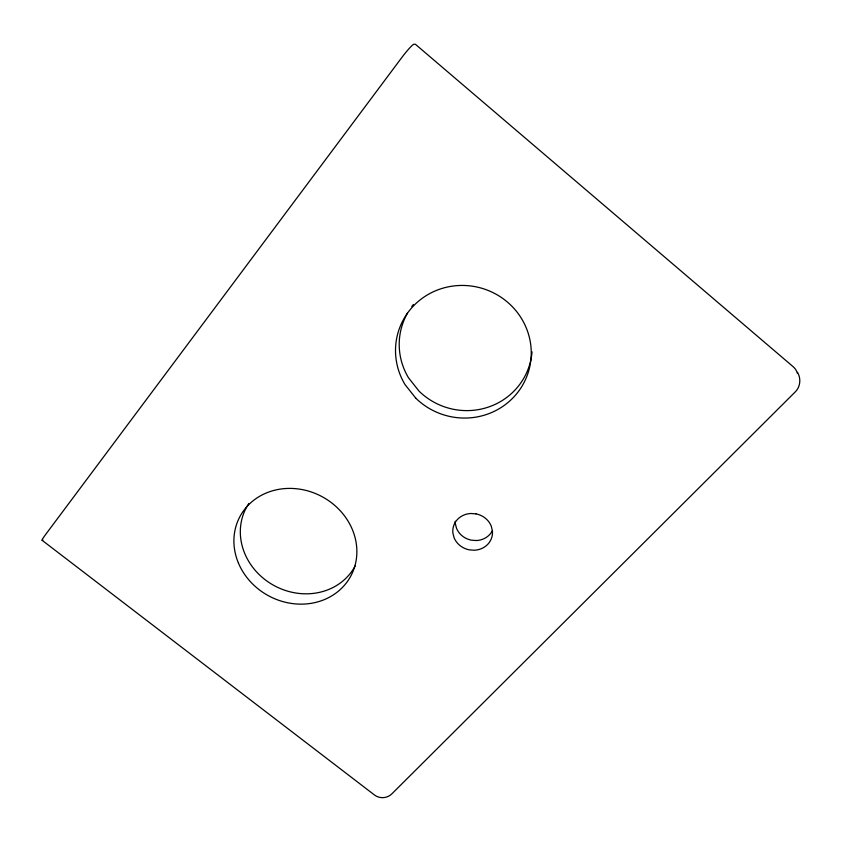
<?xml version="1.0" encoding="UTF-8"?>
<svg xmlns="http://www.w3.org/2000/svg" width="842" height="842" viewBox="0 0 842 842"><rect width="100%" height="100%" fill="white"/><g stroke="black" fill="none" stroke-linecap="round" stroke-linejoin="round"><path stroke-width="1.26" d="M42.184 540.353L374.395 794.932C379.658 799.069 387.488 798.416 392.098 793.627L795.237 391.919C800.447 386.857 801.216 378.437 797.469 372.332M797.342 373.164A16.651 15.124 -21 0 0 793.006 366.575L415.369 44.247L413.917 44.258A17.282 1.726 -52.7 0 0 401.213 58.319L45.447 534.754A14.272 1.21 -50 0 0 42.9 539.985M492.36 530.744A19.566 18.008 13.4 0 1 476.446 540.543L471.394 540.175A19.566 18.008 13.4 0 1 456.469 528.187L455.322 523.556A19.566 18.008 13.4 0 1 455.238 521.198M355.135 566.003A61.729 55.477 28.3 0 1 272.145 584.453A61.729 55.477 28.3 0 1 248.853 503.463M532.049 351.788A66.707 64.908 18.6 0 1 488.939 406.897A66.707 64.908 18.6 0 1 419.021 391.109L408.507 377.795A66.707 64.908 18.6 0 1 407.486 313.15M411.801 306.562A66.707 64.908 18.6 0 1 413.422 304.478M475.951 513.862L470.741 513.494A19.945 18.303 13.6 0 0 452.88 532.944L454.048 537.638A19.945 18.303 13.6 0 0 469.278 549.847L474.425 550.226A19.945 18.303 13.6 0 0 492.423 530.976L491.296 526.229A19.945 18.303 13.6 0 0 475.951 513.862M415.759 398.15L405.023 384.583A68.076 66.108 18.9 0 1 456.732 285.648A68.076 66.108 18.9 0 1 527.376 374.964A68.076 66.108 18.9 0 1 415.759 398.15M238.444 563.087A62.908 56.33 28.3 0 0 343.968 585.8A62.908 56.33 28.3 0 0 303.762 489.907A62.908 56.33 28.3 0 0 238.444 563.087"/></g></svg>
